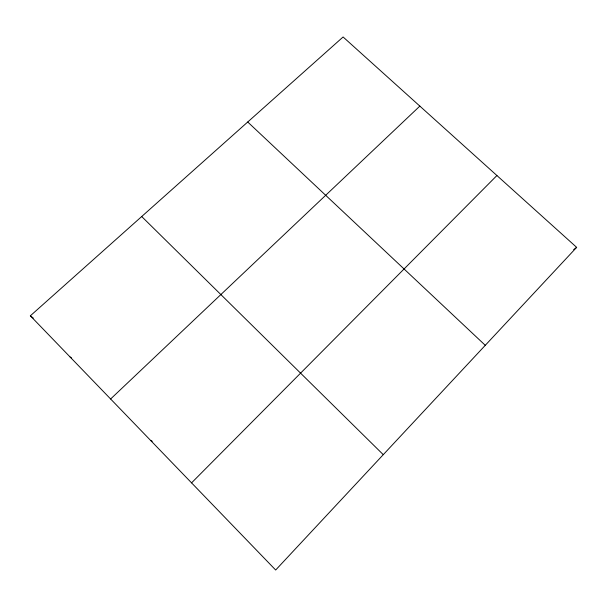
<?xml version="1.0" encoding="UTF-8"?>
<svg xmlns="http://www.w3.org/2000/svg" width="607" height="607" viewBox="0 0 607 607"><rect width="100%" height="100%" fill="white"/><g stroke="black" fill="none" stroke-linecap="round" stroke-linejoin="round"><path stroke-width="0.91" d="M576.65 247.353L275.669 570.026L30.35 315.807L343.099 36.974L576.65 247.353L573.668 249.652M191.562 482.868L496.913 175.529M110.618 398.989L419.847 106.104M150.703 440.53L152.281 441.259M70.101 356.992L71.596 358.054M30.35 315.807L33.279 318.045M247.724 122.007L485.274 345.315M141.704 216.532L383.275 454.666"/></g></svg>
